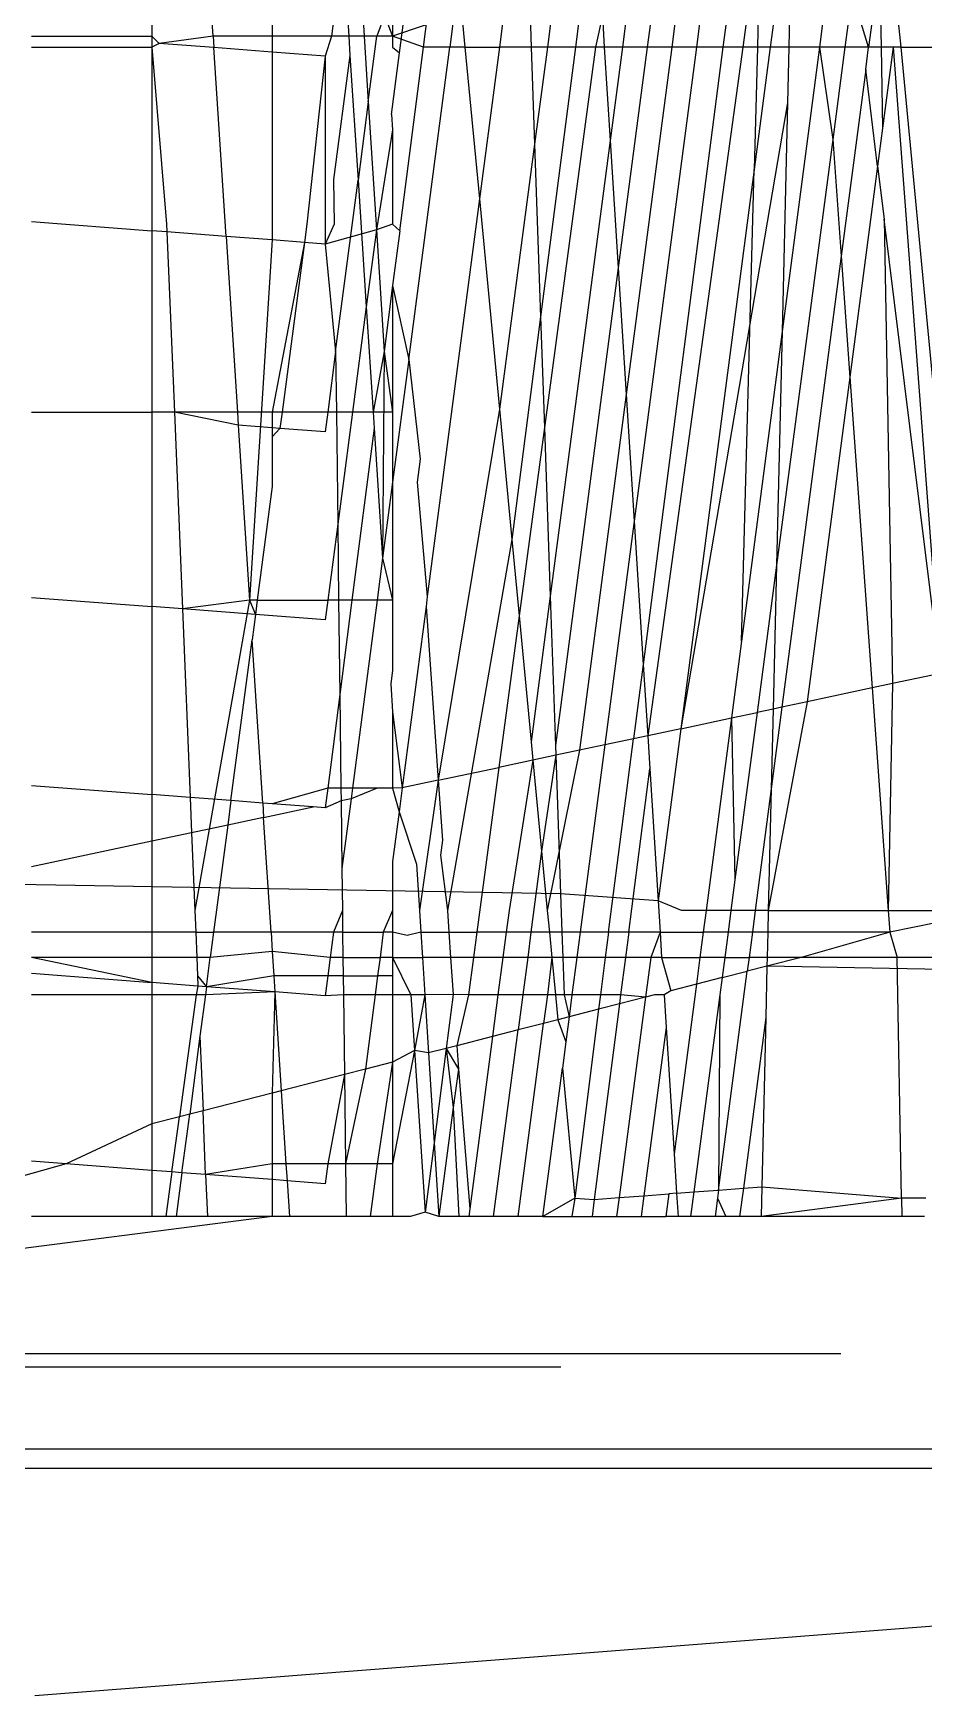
# Model space of a CAD drawing. Extents: x -24961 to 905641, y -154323 to 635957.
# Drawn here: x 437974.09 to 437977.06, y -143409.49 to -143403.95 of the extents above; entities that cross this region are included whole.
import ezdxf

# ---------------------------------------------------------------- set-up
doc = ezdxf.new("R2010")
doc.units = 0
doc.header["$LTSCALE"] = 1000
doc.header["$MEASUREMENT"] = 0

msp = doc.modelspace()

# ---------------------------------------------------------------- linework, layer by layer
for p, q in [((437975.3134, -143404.0174), (437975.4406, -143403.049)), ((437974.488, -143403.3361), (437974.488, -143403.9625)), ((437974.692, -143403.9625), (437974.6516, -143403.3361)), ((437974.889, -143403.3887), (437974.889, -143403.9625)), ((437975.3924, -143403.9989), (437975.4722, -143403.381)), ((437975.2899, -143403.5618), (437975.2899, -143403.9625)), ((437975.1825, -143403.7614), (437975.1952, -143403.9625)), ((437975.0955, -143403.8935), (437975.0865, -143403.9625)), ((437975.1391, -143403.8935), (437975.1436, -143403.9625)), ((437975.2632, -143403.8935), (437975.2375, -143403.9625)), ((437975.2632, -143403.8935), (437975.2899, -143403.9625)), ((437975.4942, -143403.8935), (437975.2899, -143403.9625)), ((437975.4942, -143403.8935), (437975.4803, -143403.9989)), ((437975.521, -143403.8935), (437975.5311, -143403.9989)), ((437975.6594, -143403.8935), (437975.6456, -143403.9989)), ((437975.7483, -143403.8935), (437975.7519, -143403.9989)), ((437975.8199, -143403.8935), (437975.8059, -143403.9989)), ((437975.9126, -143403.8935), (437975.899, -143403.9989)), ((437975.9888, -143403.8935), (437975.9656, -143403.9989)), ((437975.9888, -143403.8935), (437975.9954, -143403.9989)), ((437976.0697, -143403.8935), (437976.0559, -143403.9989)), ((437976.1522, -143403.8935), (437976.1383, -143403.9989)), ((437976.2342, -143403.8934), (437976.2203, -143403.9989)), ((437976.3161, -143403.8934), (437976.3023, -143403.9989)), ((437976.4044, -143403.8934), (437976.3908, -143403.9989)), ((437976.4709, -143403.8934), (437976.4572, -143403.9989)), ((437976.5085, -143403.8934), (437976.5057, -143403.9989)), ((437976.562, -143403.8934), (437976.5482, -143403.9989)), ((437976.6127, -143403.8934), (437976.6102, -143403.9989)), ((437976.726, -143403.8934), (437976.7121, -143403.9989)), ((437976.8112, -143403.8934), (437976.7973, -143403.9989)), ((437976.876, -143403.9989), (437976.8439, -143403.8934)), ((437976.8899, -143403.8934), (437976.876, -143403.9989)), ((437976.9159, -143403.8934), (437976.9178, -143403.9989)), ((437976.9719, -143403.8934), (437976.9836, -143403.9989)), ((437974.0871, -143403.9625), (437974.488, -143403.9625)), ((437974.488, -143403.9625), (437974.488, -143403.9989)), ((437974.5124, -143403.9862), (437974.488, -143403.9625)), ((437974.692, -143403.9625), (437974.5124, -143403.9862)), ((437974.692, -143403.9625), (437974.6944, -143404.0002)), ((437974.889, -143403.9625), (437974.692, -143403.9625)), ((437974.889, -143403.9625), (437974.889, -143404.0151)), ((437975.0865, -143403.9625), (437974.889, -143403.9625)), ((437975.0865, -143403.9625), (437975.0652, -143404.0285)), ((437975.1436, -143403.9625), (437975.0865, -143403.9625)), ((437975.1436, -143403.9625), (437975.1477, -143404.0261)), ((437975.1952, -143403.9625), (437975.1436, -143403.9625)), ((437975.2375, -143403.9625), (437975.1952, -143403.9625)), ((437975.1952, -143403.9625), (437975.209, -143404.1809)), ((437975.209, -143404.1809), (437975.2375, -143403.9625)), ((437975.2899, -143403.9625), (437975.2375, -143403.9625)), ((437975.2899, -143403.9625), (437975.2899, -143403.9989)), ((437975.3924, -143403.9989), (437975.2899, -143403.9625)), ((437974.0871, -143403.9989), (437974.488, -143403.9989)), ((437974.5124, -143403.9862), (437974.488, -143403.9989)), ((437974.488, -143403.9989), (437974.5371, -143404.5889)), ((437974.488, -143403.9989), (437974.488, -143404.6108)), ((437974.6944, -143404.0002), (437974.5124, -143403.9862)), ((437974.889, -143404.0151), (437974.6944, -143404.0002)), ((437974.7351, -143404.6297), (437974.6944, -143404.0002)), ((437975.0652, -143404.0285), (437974.889, -143404.0151)), ((437974.889, -143404.0151), (437974.889, -143404.6415)), ((437975.0652, -143404.0285), (437975.0041, -143404.5889)), ((437975.0652, -143404.0285), (437975.0652, -143404.6549)), ((437975.1477, -143404.0261), (437975.0934, -143404.4402)), ((437975.1477, -143404.0261), (437975.1748, -143404.4425)), ((437975.2863, -143404.2234), (437975.3134, -143404.0174)), ((437975.2899, -143403.9989), (437975.3134, -143404.0174)), ((437975.3135, -143404.6105), (437975.3924, -143403.9989)), ((437975.3436, -143405.0402), (437975.4803, -143403.9989)), ((437975.4803, -143403.9989), (437975.3924, -143403.9989)), ((437975.5311, -143403.9989), (437975.4803, -143403.9989)), ((437975.5311, -143403.9989), (437975.5793, -143404.5046)), ((437975.5311, -143403.9989), (437975.6456, -143403.9989)), ((437975.6456, -143403.9989), (437975.5793, -143404.5046)), ((437975.7519, -143403.9989), (437975.6456, -143403.9989)), ((437975.7519, -143403.9989), (437975.7631, -143404.322)), ((437975.8059, -143403.9989), (437975.7519, -143403.9989)), ((437975.8059, -143403.9989), (437975.7631, -143404.322)), ((437975.899, -143403.9989), (437975.7831, -143404.8977)), ((437975.9656, -143403.9989), (437975.7959, -143405.266)), ((437975.899, -143403.9989), (437975.8059, -143403.9989)), ((437975.9656, -143403.9989), (437975.899, -143403.9989)), ((437975.9954, -143403.9989), (437975.9656, -143403.9989)), ((437975.9954, -143403.9989), (437976.015, -143404.31)), ((437976.0559, -143403.9989), (437975.9954, -143403.9989)), ((437976.0559, -143403.9989), (437976.015, -143404.31)), ((437976.1383, -143403.9989), (437976.0417, -143404.7346)), ((437976.1383, -143403.9989), (437976.0559, -143403.9989)), ((437976.2203, -143403.9989), (437976.0683, -143405.1565)), ((437976.3023, -143403.9989), (437976.0949, -143405.5784)), ((437976.3908, -143403.9989), (437976.1249, -143406.0559)), ((437976.2203, -143403.9989), (437976.1383, -143403.9989)), ((437976.4572, -143403.9989), (437976.1399, -143406.2938)), ((437976.3023, -143403.9989), (437976.2203, -143403.9989)), ((437976.3908, -143403.9989), (437976.3023, -143403.9989)), ((437976.4572, -143403.9989), (437976.3908, -143403.9989)), ((437976.5057, -143403.9989), (437976.4572, -143403.9989)), ((437976.5482, -143403.9989), (437976.4946, -143404.4066)), ((437976.5057, -143403.9989), (437976.4946, -143404.4066)), ((437976.5482, -143403.9989), (437976.5057, -143403.9989)), ((437976.6102, -143403.9989), (437976.5482, -143403.9989)), ((437976.7121, -143403.9989), (437976.5877, -143404.9466)), ((437976.6102, -143403.9989), (437976.6058, -143404.1844)), ((437976.7121, -143403.9989), (437976.6102, -143403.9989)), ((437976.7121, -143403.9989), (437976.7567, -143404.3063)), ((437976.7973, -143403.9989), (437976.7121, -143403.9989)), ((437976.7973, -143403.9989), (437976.7567, -143404.3063)), ((437976.876, -143403.9989), (437976.7973, -143403.9989)), ((437976.8662, -143404.0735), (437976.876, -143403.9989)), ((437976.9178, -143403.9989), (437976.876, -143403.9989)), ((437976.9178, -143403.9989), (437976.9226, -143404.2688)), ((437976.958, -143403.9989), (437976.9178, -143403.9989)), ((437976.958, -143403.9989), (437976.9226, -143404.2688)), ((437976.9836, -143403.9989), (437976.958, -143403.9989)), ((437976.958, -143403.9989), (437977.1154, -143406.0861)), ((437976.9836, -143403.9989), (437977.0892, -143405.108)), ((437976.9836, -143403.9989), (437977.132, -143403.9989)), ((437976.8662, -143404.0735), (437976.7846, -143404.6953)), ((437976.906, -143404.3949), (437976.8662, -143404.0735)), ((437975.209, -143404.1809), (437975.1748, -143404.4425)), ((437975.209, -143404.1809), (437975.2359, -143404.6074)), ((437976.6058, -143404.1844), (437976.2499, -143406.2704)), ((437976.6058, -143404.1844), (437976.5877, -143404.9466)), ((437975.2863, -143404.2234), (437975.2899, -143404.2741)), ((437975.2899, -143404.2741), (437975.2359, -143404.6074)), ((437975.2899, -143404.2741), (437975.2899, -143404.5889)), ((437976.9226, -143404.2688), (437976.906, -143404.3949)), ((437975.7631, -143404.322), (437975.6461, -143405.2058)), ((437975.7631, -143404.322), (437975.7831, -143404.8977)), ((437976.015, -143404.31), (437975.8154, -143405.8292)), ((437976.015, -143404.31), (437976.0417, -143404.7346)), ((437976.7567, -143404.3063), (437976.5692, -143405.7255)), ((437976.7567, -143404.3063), (437976.7846, -143404.6953)), ((437976.4946, -143404.4066), (437976.2499, -143406.2704)), ((437976.4521, -143405.9788), (437976.4946, -143404.4066)), ((437976.906, -143404.3949), (437976.8136, -143405.0989)), ((437976.906, -143404.3949), (437976.9279, -143404.5719)), ((437975.0934, -143404.4402), (437975.0952, -143404.5889)), ((437975.1002, -143405.0131), (437975.1748, -143404.4425)), ((437975.1748, -143404.4425), (437975.2022, -143404.8643)), ((437975.5793, -143404.5046), (437975.4056, -143405.8301)), ((437975.5793, -143404.5046), (437975.6461, -143405.2058)), ((437974.0871, -143404.5801), (437974.488, -143404.6108)), ((437977.1154, -143406.0861), (437976.9279, -143404.5719)), ((437976.9279, -143404.5719), (437976.9553, -143406.1202)), ((437974.488, -143404.6108), (437974.488, -143405.2153)), ((437974.5382, -143404.6146), (437974.488, -143404.6108)), ((437974.5371, -143404.5889), (437974.5382, -143404.6146)), ((437974.5382, -143404.6146), (437974.5628, -143405.2153)), ((437974.7351, -143404.6297), (437974.5382, -143404.6146)), ((437974.7351, -143404.6297), (437974.7729, -143405.2153)), ((437974.889, -143404.6415), (437974.7351, -143404.6297)), ((437975.0041, -143404.5889), (437974.9961, -143404.6496)), ((437975.0952, -143404.5889), (437975.0652, -143404.6549)), ((437975.2359, -143404.6074), (437975.0652, -143404.6549)), ((437975.2359, -143404.6074), (437975.2022, -143404.8643)), ((437975.2899, -143404.5889), (437975.2359, -143404.6074)), ((437975.2359, -143404.6074), (437975.2615, -143405.013)), ((437975.2899, -143404.5889), (437975.3135, -143404.6105)), ((437975.3135, -143404.6105), (437975.2899, -143404.7932)), ((437974.889, -143404.6415), (437974.8133, -143405.8417)), ((437974.9961, -143404.6496), (437974.889, -143404.6415)), ((437974.9961, -143404.6496), (437974.889, -143405.2153)), ((437974.9961, -143404.6496), (437974.9217, -143405.2153)), ((437975.0652, -143404.6549), (437974.9961, -143404.6496)), ((437975.0652, -143404.6549), (437975.1002, -143405.0131)), ((437976.0417, -143404.7346), (437975.8327, -143406.3268)), ((437976.0417, -143404.7346), (437976.0683, -143405.1565)), ((437976.7846, -143404.6953), (437976.5872, -143406.1986)), ((437976.7846, -143404.6953), (437976.8136, -143405.0989)), ((437975.2899, -143404.7932), (437975.2615, -143405.013)), ((437975.2899, -143404.7932), (437975.2899, -143405.2153)), ((437975.2899, -143404.7932), (437975.3436, -143405.0402)), ((437975.2022, -143404.8643), (437975.1561, -143405.2153)), ((437975.2022, -143404.8643), (437975.225, -143405.2153)), ((437975.7831, -143404.8977), (437975.6875, -143405.6394)), ((437975.7831, -143404.8977), (437975.7959, -143405.266)), ((437976.5877, -143404.9466), (437976.4521, -143405.9788)), ((437976.5877, -143404.9466), (437976.5692, -143405.7255)), ((437975.1002, -143405.0131), (437975.0738, -143405.2153)), ((437975.1002, -143405.0131), (437975.1026, -143405.2153)), ((437975.2615, -143405.013), (437975.225, -143405.2153)), ((437975.2615, -143405.013), (437975.2566, -143405.7024)), ((437975.2615, -143405.013), (437975.2899, -143405.2153)), ((437975.3436, -143405.0402), (437975.2899, -143405.4492)), ((437975.3436, -143405.0402), (437975.3823, -143405.372)), ((437976.8136, -143405.0989), (437976.6715, -143406.1806)), ((437976.8136, -143405.0989), (437976.8879, -143406.1345)), ((437976.0683, -143405.1565), (437975.9126, -143406.3422)), ((437976.0683, -143405.1565), (437976.0949, -143405.5784)), ((437974.0871, -143405.2153), (437974.488, -143405.2153)), ((437974.488, -143405.2153), (437974.488, -143405.8636)), ((437974.5628, -143405.2153), (437974.488, -143405.2153)), ((437974.7757, -143405.2592), (437974.5628, -143405.2153)), ((437974.7729, -143405.2153), (437974.5628, -143405.2153)), ((437974.5628, -143405.2153), (437974.5897, -143405.8713)), ((437974.7729, -143405.2153), (437974.7757, -143405.2592)), ((437974.889, -143405.2153), (437974.7729, -143405.2153)), ((437974.889, -143405.2153), (437974.889, -143405.2678)), ((437974.9217, -143405.2153), (437974.889, -143405.2153)), ((437974.9217, -143405.2153), (437974.9145, -143405.2698)), ((437975.0738, -143405.2153), (437974.9217, -143405.2153)), ((437975.0738, -143405.2153), (437975.0652, -143405.2813)), ((437975.1026, -143405.2153), (437975.0738, -143405.2153)), ((437975.1026, -143405.2153), (437975.1071, -143405.5884)), ((437975.1561, -143405.2153), (437975.1026, -143405.2153)), ((437975.1561, -143405.2153), (437975.1071, -143405.5884)), ((437975.225, -143405.2153), (437975.1561, -143405.2153)), ((437975.225, -143405.2153), (437975.2285, -143405.2689)), ((437975.2899, -143405.2153), (437975.225, -143405.2153)), ((437975.2899, -143405.2153), (437975.2899, -143405.4492)), ((437975.6461, -143405.2058), (437975.4419, -143406.4424)), ((437975.6461, -143405.2058), (437975.6875, -143405.6394)), ((437974.7757, -143405.2592), (437974.8133, -143405.8417)), ((437974.889, -143405.2678), (437974.7757, -143405.2592)), ((437974.889, -143405.2678), (437974.889, -143405.2976)), ((437974.9145, -143405.2698), (437974.889, -143405.2678)), ((437974.9145, -143405.2698), (437974.889, -143405.2976)), ((437974.889, -143405.2976), (437974.889, -143405.4637)), ((437975.0652, -143405.2813), (437974.9145, -143405.2698)), ((437975.2285, -143405.2689), (437975.1546, -143405.8417)), ((437975.2285, -143405.2689), (437975.2566, -143405.7024)), ((437975.7959, -143405.266), (437975.7117, -143405.8941)), ((437975.7959, -143405.266), (437975.8154, -143405.8292)), ((437975.3823, -143405.372), (437975.3722, -143405.4486)), ((437974.889, -143405.4637), (437974.8392, -143405.8417)), ((437975.2899, -143405.4492), (437975.2566, -143405.7024)), ((437975.2899, -143405.4492), (437975.2899, -143405.8417)), ((437975.3722, -143405.4486), (437975.4056, -143405.8301)), ((437976.0949, -143405.5784), (437975.9969, -143406.3242)), ((437976.0949, -143405.5784), (437976.1249, -143406.0559)), ((437975.1071, -143405.5884), (437975.0739, -143405.8417)), ((437975.1071, -143405.5884), (437975.1101, -143405.8417)), ((437975.6875, -143405.6394), (437975.4723, -143406.8769)), ((437975.6875, -143405.6394), (437975.7117, -143405.8941)), ((437975.2566, -143405.7024), (437975.2384, -143405.8417)), ((437975.2566, -143405.7024), (437975.2899, -143405.8417)), ((437976.5692, -143405.7255), (437976.5043, -143406.2162)), ((437976.5692, -143405.7255), (437976.5578, -143406.2048)), ((437974.0871, -143405.8329), (437974.488, -143405.8636)), ((437974.8133, -143405.8417), (437974.5897, -143405.8713)), ((437974.8133, -143405.8417), (437974.6309, -143406.8769)), ((437974.8133, -143405.8417), (437974.8329, -143405.89)), ((437974.8392, -143405.8417), (437974.8133, -143405.8417)), ((437974.8392, -143405.8417), (437974.8329, -143405.89)), ((437974.8392, -143405.8417), (437975.0739, -143405.8417)), ((437975.0739, -143405.8417), (437975.0652, -143405.9077)), ((437975.1101, -143405.8417), (437975.0739, -143405.8417)), ((437975.1101, -143405.8417), (437975.1139, -143406.1566)), ((437975.1546, -143405.8417), (437975.1101, -143405.8417)), ((437975.1546, -143405.8417), (437975.1139, -143406.1566)), ((437975.2384, -143405.8417), (437975.1546, -143405.8417)), ((437975.2384, -143405.8417), (437975.1561, -143406.4681)), ((437975.2899, -143405.8417), (437975.2384, -143405.8417)), ((437975.2899, -143405.8417), (437975.2899, -143406.0755)), ((437975.4056, -143405.8301), (437975.4013, -143405.8629)), ((437975.8154, -143405.8292), (437975.7518, -143406.3138)), ((437975.8154, -143405.8292), (437975.8327, -143406.3268)), ((437974.488, -143405.8636), (437974.488, -143406.49)), ((437974.5897, -143405.8713), (437974.488, -143405.8636)), ((437974.8329, -143405.89), (437974.5897, -143405.8713)), ((437974.5897, -143405.8713), (437974.6155, -143406.4997)), ((437974.8329, -143405.89), (437974.8219, -143405.9737)), ((437975.0652, -143405.9077), (437974.8329, -143405.89)), ((437975.4013, -143405.8629), (437975.322, -143406.4679)), ((437975.4013, -143405.8629), (437975.4419, -143406.4424)), ((437975.7117, -143405.8941), (437975.6441, -143406.3993)), ((437975.7117, -143405.8941), (437975.7518, -143406.3138)), ((437974.7513, -143406.5101), (437974.8219, -143405.9737)), ((437974.857, -143406.5182), (437974.8219, -143405.9737)), ((437976.4521, -143405.9788), (437976.4186, -143406.2345)), ((437975.2899, -143406.0755), (437975.2839, -143406.1214)), ((437976.1249, -143406.0559), (437976.0929, -143406.3038)), ((437976.1249, -143406.0559), (437976.1399, -143406.2938)), ((437975.2839, -143406.1214), (437975.2899, -143406.2141)), ((437976.8879, -143406.1345), (437976.6715, -143406.1806)), ((437976.9553, -143406.1202), (437976.8879, -143406.1345)), ((437976.8879, -143406.1345), (437976.9412, -143406.8769)), ((437976.9553, -143406.1202), (437976.9412, -143406.8769)), ((437977.1154, -143406.0861), (437976.9553, -143406.1202)), ((437975.1139, -143406.1566), (437975.0737, -143406.4681)), ((437975.1139, -143406.1566), (437975.1176, -143406.4681)), ((437976.6715, -143406.1806), (437976.5418, -143406.8769)), ((437976.6715, -143406.1806), (437976.5872, -143406.1986)), ((437975.2899, -143406.2141), (437975.2899, -143406.4681)), ((437975.2899, -143406.2141), (437975.322, -143406.4679)), ((437976.2499, -143406.2704), (437976.4186, -143406.2345)), ((437976.4186, -143406.2345), (437976.3342, -143406.8769)), ((437976.4186, -143406.2345), (437976.5043, -143406.2162)), ((437976.4186, -143406.2345), (437976.4306, -143406.7737)), ((437976.5043, -143406.2162), (437976.4306, -143406.7737)), ((437976.5578, -143406.2048), (437976.5043, -143406.2162)), ((437976.5872, -143406.1986), (437976.5514, -143406.471)), ((437976.5578, -143406.2048), (437976.5514, -143406.471)), ((437976.5872, -143406.1986), (437976.5578, -143406.2048)), ((437976.1399, -143406.2938), (437976.0929, -143406.3038)), ((437976.2499, -143406.2704), (437976.1399, -143406.2938)), ((437976.1399, -143406.2938), (437976.1469, -143406.4045)), ((437976.2499, -143406.2704), (437976.1746, -143406.8441)), ((437975.7518, -143406.3138), (437975.7576, -143406.3752)), ((437975.9126, -143406.3422), (437975.8054, -143406.8769)), ((437975.8327, -143406.3268), (437975.8338, -143406.3589)), ((437975.9126, -143406.3422), (437975.8338, -143406.3589)), ((437975.9969, -143406.3242), (437975.9126, -143406.3422)), ((437975.9969, -143406.3242), (437975.915, -143406.9485)), ((437976.0929, -143406.3038), (437975.9969, -143406.3242)), ((437976.0096, -143406.9485), (437976.0929, -143406.3038)), ((437975.4419, -143406.4424), (437975.6441, -143406.3993)), ((437975.6441, -143406.3993), (437975.5705, -143406.9485)), ((437975.7576, -143406.3752), (437975.6441, -143406.3993)), ((437975.7576, -143406.3752), (437975.6778, -143406.8769)), ((437975.8338, -143406.3589), (437975.7576, -143406.3752)), ((437975.7576, -143406.3752), (437975.7865, -143406.6784)), ((437975.8338, -143406.3589), (437975.7865, -143406.6784)), ((437975.8338, -143406.3589), (437975.8498, -143406.8206)), ((437976.0767, -143406.9485), (437976.1469, -143406.4045)), ((437976.1469, -143406.4045), (437976.1746, -143406.8441)), ((437974.0871, -143406.4593), (437974.488, -143406.49)), ((437975.4419, -143406.4424), (437975.322, -143406.4679)), ((437975.4419, -143406.4424), (437975.3792, -143406.8769)), ((437975.4419, -143406.4424), (437975.4559, -143406.6425)), ((437974.488, -143406.49), (437974.488, -143406.6454)), ((437974.6155, -143406.4997), (437974.488, -143406.49)), ((437974.6155, -143406.4997), (437974.6203, -143406.6172)), ((437974.7513, -143406.5101), (437974.6155, -143406.4997)), ((437974.7513, -143406.5101), (437974.7406, -143406.5916)), ((437974.857, -143406.5182), (437974.7513, -143406.5101)), ((437974.857, -143406.5182), (437974.8601, -143406.5662)), ((437974.889, -143406.5206), (437974.857, -143406.5182)), ((437975.0737, -143406.4681), (437974.889, -143406.5206)), ((437975.0251, -143406.5311), (437974.889, -143406.5206)), ((437975.0737, -143406.4681), (437975.0652, -143406.5341)), ((437975.1182, -143406.5113), (437975.0652, -143406.5341)), ((437975.1176, -143406.4681), (437975.0737, -143406.4681)), ((437975.1176, -143406.4681), (437975.1182, -143406.5113)), ((437975.1561, -143406.4681), (437975.1176, -143406.4681)), ((437975.1514, -143406.5042), (437975.1182, -143406.5113)), ((437975.1182, -143406.5113), (437975.1209, -143406.7365)), ((437975.1514, -143406.5042), (437975.1209, -143406.7365)), ((437975.1561, -143406.4681), (437975.1514, -143406.5042)), ((437975.2384, -143406.4681), (437975.1514, -143406.5042)), ((437975.2384, -143406.4681), (437975.1561, -143406.4681)), ((437975.2899, -143406.4681), (437975.2384, -143406.4681)), ((437975.322, -143406.4679), (437975.2899, -143406.4681)), ((437975.2899, -143406.4681), (437975.3116, -143406.5474)), ((437975.322, -143406.4679), (437975.3116, -143406.5474)), ((437976.5514, -143406.471), (437976.4981, -143406.8769)), ((437976.5514, -143406.471), (437976.5418, -143406.8769)), ((437974.8601, -143406.5662), (437974.7406, -143406.5916)), ((437974.8601, -143406.5662), (437975.0251, -143406.5311)), ((437974.8848, -143406.9485), (437974.8601, -143406.5662)), ((437975.0652, -143406.5341), (437975.0251, -143406.5311)), ((437975.3116, -143406.5474), (437975.2899, -143406.7126)), ((437975.3116, -143406.5474), (437975.3694, -143406.7225)), ((437974.6203, -143406.6172), (437974.488, -143406.6454)), ((437974.7406, -143406.5916), (437974.6203, -143406.6172)), ((437974.6203, -143406.6172), (437974.6309, -143406.8769)), ((437974.7406, -143406.5916), (437974.6936, -143406.9485)), ((437974.488, -143406.6454), (437974.0871, -143406.7307)), ((437974.488, -143406.6454), (437974.488, -143406.9485)), ((437975.4559, -143406.6425), (437975.4494, -143406.6918)), ((437975.7865, -143406.6784), (437975.751, -143406.9485)), ((437975.7865, -143406.6784), (437975.8054, -143406.8769)), ((437975.1209, -143406.7365), (437975.1225, -143406.8769)), ((437975.2899, -143406.7126), (437975.2899, -143406.8769)), ((437975.3694, -143406.7225), (437975.3792, -143406.8769)), ((437975.4494, -143406.6918), (437975.4723, -143406.8769)), ((437975.8498, -143406.8206), (437973.8281, -143406.7859)), ((437976.4306, -143406.7737), (437976.417, -143406.8769)), ((437976.1746, -143406.8441), (437975.8498, -143406.8206)), ((437975.8498, -143406.8206), (437975.8542, -143406.9485)), ((437976.2522, -143406.8769), (437976.1746, -143406.8441)), ((437976.1746, -143406.8441), (437976.1812, -143406.9485)), ((437974.6309, -143406.8769), (437974.6339, -143406.9485)), ((437975.1225, -143406.8769), (437975.093, -143406.9485)), ((437975.1225, -143406.8769), (437975.1234, -143406.9485)), ((437975.2899, -143406.8769), (437975.259, -143406.9485)), ((437975.2899, -143406.8769), (437975.2899, -143406.9485)), ((437975.3792, -143406.8769), (437975.3837, -143406.9485)), ((437975.4723, -143406.8769), (437975.4774, -143406.9485)), ((437975.6778, -143406.8769), (437975.6684, -143406.9485)), ((437975.8054, -143406.8769), (437975.8123, -143406.9485)), ((437976.3342, -143406.8769), (437976.2522, -143406.8769)), ((437976.3342, -143406.8769), (437976.3248, -143406.9485)), ((437976.417, -143406.8769), (437976.3342, -143406.8769)), ((437976.417, -143406.8769), (437976.4076, -143406.9485)), ((437976.4981, -143406.8769), (437976.417, -143406.8769)), ((437976.4981, -143406.8769), (437976.4887, -143406.9485)), ((437976.5418, -143406.8769), (437976.4981, -143406.8769)), ((437976.5418, -143406.8769), (437976.5401, -143406.9485)), ((437976.5418, -143406.8769), (437976.9412, -143406.8769)), ((437976.9412, -143406.8769), (437976.9464, -143406.9485)), ((437976.9412, -143406.8769), (437977.1391, -143406.8769)), ((437974.488, -143406.9485), (437974.0871, -143406.9485)), ((437974.488, -143406.9485), (437974.488, -143407.0325)), ((437974.6339, -143406.9485), (437974.488, -143406.9485)), ((437974.6339, -143406.9485), (437974.6373, -143407.0325)), ((437974.6339, -143406.9485), (437974.6936, -143406.9485)), ((437974.6936, -143406.9485), (437974.6826, -143407.0325)), ((437974.8848, -143406.9485), (437974.6936, -143406.9485)), ((437974.8848, -143406.9485), (437974.889, -143407.0129)), ((437975.093, -143406.9485), (437974.8848, -143406.9485)), ((437975.093, -143406.9485), (437975.082, -143407.0325)), ((437975.1234, -143406.9485), (437975.093, -143406.9485)), ((437975.1234, -143406.9485), (437975.1244, -143407.0325)), ((437975.1234, -143406.9485), (437975.259, -143406.9485)), ((437975.259, -143406.9485), (437975.248, -143407.0325)), ((437975.2899, -143406.9485), (437975.259, -143406.9485)), ((437975.2899, -143406.9485), (437975.2899, -143407.0325)), ((437975.3383, -143406.9595), (437975.2899, -143406.9485)), ((437975.3837, -143406.9485), (437975.3383, -143406.9595)), ((437975.3837, -143406.9485), (437975.389, -143407.0325)), ((437975.3837, -143406.9485), (437975.4774, -143406.9485)), ((437975.4774, -143406.9485), (437975.4833, -143407.0325)), ((437975.4774, -143406.9485), (437975.5705, -143406.9485)), ((437975.5705, -143406.9485), (437975.5593, -143407.0325)), ((437975.6684, -143406.9485), (437975.5705, -143406.9485)), ((437975.6684, -143406.9485), (437975.6573, -143407.0325)), ((437975.751, -143406.9485), (437975.6684, -143406.9485)), ((437975.751, -143406.9485), (437975.74, -143407.0325)), ((437975.8123, -143406.9485), (437975.751, -143406.9485)), ((437975.8123, -143406.9485), (437975.8203, -143407.0325)), ((437975.8542, -143406.9485), (437975.8123, -143406.9485)), ((437975.8542, -143406.9485), (437975.8571, -143407.0325)), ((437975.915, -143406.9485), (437975.8542, -143406.9485)), ((437975.915, -143406.9485), (437975.9039, -143407.0325)), ((437976.0096, -143406.9485), (437975.915, -143406.9485)), ((437976.0096, -143406.9485), (437975.9987, -143407.0325)), ((437976.0767, -143406.9485), (437976.0096, -143406.9485)), ((437976.0767, -143406.9485), (437976.0659, -143407.0325)), ((437976.1812, -143406.9485), (437976.0767, -143406.9485)), ((437976.1812, -143406.9485), (437976.1498, -143407.0325)), ((437976.1812, -143406.9485), (437976.1864, -143407.0325)), ((437976.1812, -143406.9485), (437976.3248, -143406.9485)), ((437976.3248, -143406.9485), (437976.3138, -143407.0325)), ((437976.4076, -143406.9485), (437976.3248, -143406.9485)), ((437976.4076, -143406.9485), (437976.3964, -143407.0325)), ((437976.4887, -143406.9485), (437976.4076, -143406.9485)), ((437976.4887, -143406.9485), (437976.4777, -143407.0325)), ((437976.5401, -143406.9485), (437976.4887, -143406.9485)), ((437976.5401, -143406.9485), (437976.5381, -143407.0325)), ((437976.9464, -143406.9485), (437976.5401, -143406.9485)), ((437976.9464, -143406.9485), (437976.6511, -143407.0325)), ((437977.0998, -143406.9173), (437976.9464, -143406.9485)), ((437976.9464, -143406.9485), (437976.9714, -143407.0325)), ((437974.889, -143407.0129), (437974.6826, -143407.0325)), ((437974.889, -143407.0129), (437974.8942, -143407.0944)), ((437975.082, -143407.0325), (437974.889, -143407.0129)), ((437974.488, -143407.1163), (437974.0871, -143407.0325)), ((437974.488, -143407.0325), (437974.0871, -143407.0325)), ((437974.488, -143407.0325), (437974.488, -143407.1163)), ((437974.6373, -143407.0325), (437974.488, -143407.0325)), ((437974.6373, -143407.0325), (437974.6399, -143407.0944)), ((437974.6826, -143407.0325), (437974.6373, -143407.0325)), ((437974.6697, -143407.1303), (437974.6826, -143407.0325)), ((437975.082, -143407.0325), (437975.0739, -143407.0944)), ((437975.1244, -143407.0325), (437975.082, -143407.0325)), ((437975.1244, -143407.0325), (437975.1251, -143407.0944)), ((437975.1244, -143407.0325), (437975.248, -143407.0325)), ((437975.248, -143407.0325), (437975.2399, -143407.0944)), ((437975.2899, -143407.0325), (437975.248, -143407.0325)), ((437975.2899, -143407.0325), (437975.2899, -143407.0944)), ((437975.2899, -143407.0325), (437975.3512, -143407.1578)), ((437975.2899, -143407.0325), (437975.389, -143407.0325)), ((437975.4833, -143407.0325), (437975.389, -143407.0325)), ((437975.389, -143407.0325), (437975.3969, -143407.1578)), ((437975.4833, -143407.0325), (437975.4919, -143407.156)), ((437975.5593, -143407.0325), (437975.4833, -143407.0325)), ((437975.5593, -143407.0325), (437975.5425, -143407.1578)), ((437975.6573, -143407.0325), (437975.5593, -143407.0325)), ((437975.6573, -143407.0325), (437975.6409, -143407.1578)), ((437975.74, -143407.0325), (437975.6573, -143407.0325)), ((437975.74, -143407.0325), (437975.7236, -143407.1578)), ((437975.8203, -143407.0325), (437975.74, -143407.0325)), ((437975.8203, -143407.0325), (437975.8055, -143407.1578)), ((437975.8203, -143407.0325), (437975.8322, -143407.1578)), ((437975.8571, -143407.0325), (437975.8203, -143407.0325)), ((437975.8571, -143407.0325), (437975.8615, -143407.1578)), ((437975.9039, -143407.0325), (437975.8571, -143407.0325)), ((437975.9039, -143407.0325), (437975.8875, -143407.1578)), ((437975.9987, -143407.0325), (437975.9039, -143407.0325)), ((437975.9987, -143407.0325), (437975.9826, -143407.1578)), ((437976.0659, -143407.0325), (437975.9987, -143407.0325)), ((437976.0659, -143407.0325), (437976.0497, -143407.1578)), ((437976.1498, -143407.0325), (437976.0659, -143407.0325)), ((437976.1498, -143407.0325), (437976.1324, -143407.1657)), ((437976.1864, -143407.0325), (437976.1498, -143407.0325)), ((437976.1864, -143407.0325), (437976.2172, -143407.1439)), ((437976.1864, -143407.0325), (437976.3138, -143407.0325)), ((437976.3138, -143407.0325), (437976.302, -143407.1221)), ((437976.3964, -143407.0325), (437976.3138, -143407.0325)), ((437976.3964, -143407.0325), (437976.3875, -143407.1002)), ((437976.3964, -143407.0325), (437976.4777, -143407.0325)), ((437976.4777, -143407.0325), (437976.4717, -143407.0786)), ((437976.5374, -143407.0617), (437976.4717, -143407.0786)), ((437976.5381, -143407.0325), (437976.4777, -143407.0325)), ((437976.5374, -143407.0617), (437976.5333, -143407.2332)), ((437976.5381, -143407.0325), (437976.5374, -143407.0617)), ((437976.6511, -143407.0325), (437976.5374, -143407.0617)), ((437977.9522, -143407.0886), (437976.5374, -143407.0617)), ((437976.6511, -143407.0325), (437976.5381, -143407.0325)), ((437976.9714, -143407.0325), (437976.6511, -143407.0325)), ((437977.1394, -143407.0325), (437976.9714, -143407.0325)), ((437976.9856, -143407.8356), (437976.9714, -143407.0325)), ((437974.0871, -143407.0857), (437974.488, -143407.1163)), ((437974.488, -143407.1163), (437974.488, -143407.1578)), ((437974.6412, -143407.1281), (437974.488, -143407.1163)), ((437974.6412, -143407.1281), (437974.6351, -143407.1578)), ((437974.6399, -143407.0944), (437974.6412, -143407.1281)), ((437974.6399, -143407.0944), (437974.6697, -143407.1303)), ((437974.6697, -143407.1303), (437974.6412, -143407.1281)), ((437974.6697, -143407.1303), (437974.6661, -143407.1578)), ((437974.8942, -143407.0944), (437974.6697, -143407.1303)), ((437974.8977, -143407.1477), (437974.6697, -143407.1303)), ((437974.8942, -143407.0944), (437974.8977, -143407.1477)), ((437975.0739, -143407.0944), (437974.8942, -143407.0944)), ((437975.0739, -143407.0944), (437975.0652, -143407.1605)), ((437975.1251, -143407.0944), (437975.0739, -143407.0944)), ((437975.1251, -143407.0944), (437975.1259, -143407.1578)), ((437975.1251, -143407.0944), (437975.2399, -143407.0944)), ((437975.2399, -143407.0944), (437975.2316, -143407.1578)), ((437975.2899, -143407.0944), (437975.2399, -143407.0944)), ((437975.2899, -143407.0944), (437975.2899, -143407.1578)), ((437976.302, -143407.1221), (437976.2172, -143407.1439)), ((437976.302, -143407.1221), (437976.2277, -143407.6878)), ((437976.3875, -143407.1002), (437976.302, -143407.1221)), ((437976.3759, -143407.8081), (437976.4717, -143407.0786)), ((437976.3875, -143407.1002), (437976.3799, -143407.1578)), ((437976.3875, -143407.1002), (437976.4717, -143407.0786)), ((437974.488, -143407.1578), (437974.0871, -143407.1578)), ((437974.488, -143407.1578), (437974.488, -143407.5877)), ((437974.6351, -143407.1578), (437974.488, -143407.1578)), ((437974.6351, -143407.1578), (437974.5796, -143407.5642)), ((437974.6661, -143407.1578), (437974.6351, -143407.1578)), ((437974.6661, -143407.1578), (437974.6481, -143407.2947)), ((437974.8977, -143407.1477), (437974.6661, -143407.1578)), ((437974.8977, -143407.1477), (437974.889, -143407.4848)), ((437974.8977, -143407.1477), (437974.9189, -143407.4771)), ((437975.0652, -143407.1605), (437974.8977, -143407.1477)), ((437975.1259, -143407.1578), (437975.0652, -143407.1605)), ((437975.2316, -143407.1578), (437975.1259, -143407.1578)), ((437975.1259, -143407.1578), (437975.1291, -143407.4232)), ((437975.2316, -143407.1578), (437975.1991, -143407.4052)), ((437975.2899, -143407.1578), (437975.2316, -143407.1578)), ((437975.3512, -143407.1578), (437975.2899, -143407.1578)), ((437975.2899, -143407.1578), (437975.2899, -143407.3819)), ((437975.3512, -143407.1578), (437975.3632, -143407.3427)), ((437975.3969, -143407.1578), (437975.3512, -143407.1578)), ((437975.3969, -143407.1578), (437975.3632, -143407.3427)), ((437975.4919, -143407.156), (437975.3969, -143407.1578)), ((437975.3969, -143407.1578), (437975.4091, -143407.3513)), ((437975.4919, -143407.156), (437975.4687, -143407.336)), ((437975.5425, -143407.1578), (437975.4919, -143407.156)), ((437975.5425, -143407.1578), (437975.5039, -143407.327)), ((437975.6409, -143407.1578), (437975.5425, -143407.1578)), ((437975.6409, -143407.1578), (437975.6226, -143407.2965)), ((437975.7236, -143407.1578), (437975.6409, -143407.1578)), ((437975.7236, -143407.1578), (437975.7082, -143407.2745)), ((437975.8055, -143407.1578), (437975.7236, -143407.1578)), ((437975.8055, -143407.1578), (437975.793, -143407.2528)), ((437975.8322, -143407.1578), (437975.8055, -143407.1578)), ((437975.8322, -143407.1578), (437975.8401, -143407.2407)), ((437975.8615, -143407.1578), (437975.8322, -143407.1578)), ((437975.8615, -143407.1578), (437975.8779, -143407.231)), ((437975.8875, -143407.1578), (437975.8615, -143407.1578)), ((437975.8875, -143407.1578), (437975.8779, -143407.231)), ((437975.9826, -143407.1578), (437975.8875, -143407.1578)), ((437975.9826, -143407.1578), (437975.9764, -143407.2057)), ((437976.0497, -143407.1578), (437975.9826, -143407.1578)), ((437976.1324, -143407.1657), (437976.0447, -143407.8332)), ((437976.0497, -143407.1578), (437976.0458, -143407.1879)), ((437976.1324, -143407.1657), (437976.0458, -143407.1879)), ((437976.1324, -143407.1657), (437976.0497, -143407.1578)), ((437976.1631, -143407.1578), (437976.1324, -143407.1657)), ((437976.1943, -143407.1578), (437976.1631, -143407.1578)), ((437976.2172, -143407.1439), (437976.1943, -143407.1578)), ((437976.1943, -143407.1578), (437976.2011, -143407.266)), ((437976.3799, -143407.1578), (437976.2931, -143407.8144)), ((437976.3799, -143407.1578), (437976.3759, -143407.8081)), ((437975.8401, -143407.2407), (437975.793, -143407.2528)), ((437975.8779, -143407.231), (437975.8401, -143407.2407)), ((437975.8401, -143407.2407), (437975.8669, -143407.3145)), ((437975.8779, -143407.231), (437975.8669, -143407.3145)), ((437975.9764, -143407.2057), (437975.8779, -143407.231)), ((437975.9764, -143407.2057), (437975.8968, -143407.8356)), ((437976.0458, -143407.1879), (437975.9618, -143407.8395)), ((437976.0458, -143407.1879), (437975.9764, -143407.2057)), ((437976.5333, -143407.2332), (437976.4586, -143407.8018)), ((437976.5333, -143407.2332), (437976.5199, -143407.7972)), ((437974.6481, -143407.2947), (437974.6138, -143407.5554)), ((437974.6481, -143407.2947), (437974.6583, -143407.544)), ((437975.6226, -143407.2965), (437975.5039, -143407.327)), ((437975.6226, -143407.2965), (437975.5472, -143407.8709)), ((437975.7082, -143407.2745), (437975.6226, -143407.2965)), ((437975.6266, -143407.8965), (437975.7082, -143407.2745)), ((437975.793, -143407.2528), (437975.7082, -143407.2745)), ((437975.7085, -143407.8965), (437975.793, -143407.2528)), ((437976.2011, -143407.266), (437976.1275, -143407.8269)), ((437976.2011, -143407.266), (437976.2277, -143407.6878)), ((437975.3632, -143407.3427), (437975.2899, -143407.7208)), ((437975.3632, -143407.3427), (437975.2899, -143407.3819)), ((437975.4091, -143407.3513), (437975.3632, -143407.3427)), ((437975.3632, -143407.3427), (437975.3983, -143407.8822)), ((437975.4687, -143407.336), (437975.4091, -143407.3513)), ((437975.4091, -143407.3513), (437975.4281, -143407.6511)), ((437975.4687, -143407.336), (437975.4281, -143407.6511)), ((437975.5039, -143407.327), (437975.4687, -143407.336)), ((437975.4687, -143407.336), (437975.4922, -143407.5335)), ((437975.4687, -143407.336), (437975.5094, -143407.4051)), ((437975.5039, -143407.327), (437975.5094, -143407.4051)), ((437975.8669, -143407.3145), (437975.8555, -143407.4017)), ((437975.1991, -143407.4052), (437975.1291, -143407.4232)), ((437975.1991, -143407.4052), (437975.1326, -143407.7208)), ((437975.2899, -143407.3819), (437975.1991, -143407.4052)), ((437975.2899, -143407.3819), (437975.2384, -143407.7208)), ((437975.2899, -143407.3819), (437975.2899, -143407.7208)), ((437975.5094, -143407.4051), (437975.4922, -143407.5335)), ((437975.5094, -143407.4051), (437975.5472, -143407.8709)), ((437975.7905, -143407.8965), (437975.8555, -143407.4017)), ((437975.8555, -143407.4017), (437975.8968, -143407.8356)), ((437975.1291, -143407.4232), (437974.9189, -143407.4771)), ((437975.1291, -143407.4232), (437975.0739, -143407.7208)), ((437975.1291, -143407.4232), (437975.1326, -143407.7208)), ((437974.889, -143407.4848), (437974.6583, -143407.544)), ((437974.9189, -143407.4771), (437974.889, -143407.4848)), ((437974.889, -143407.4848), (437974.889, -143407.7208)), ((437974.9189, -143407.4771), (437974.9347, -143407.7208)), ((437974.5796, -143407.5642), (437974.488, -143407.5877)), ((437974.5545, -143407.7478), (437974.5796, -143407.5642)), ((437974.6138, -143407.5554), (437974.5796, -143407.5642)), ((437974.5881, -143407.7504), (437974.6138, -143407.5554)), ((437974.6583, -143407.544), (437974.6138, -143407.5554)), ((437974.667, -143407.7564), (437974.6583, -143407.544)), ((437975.4922, -143407.5335), (437975.4436, -143407.8965)), ((437975.4922, -143407.5335), (437975.5106, -143407.8965)), ((437974.488, -143407.5877), (437974.2019, -143407.7208)), ((437974.488, -143407.5877), (437974.488, -143407.7427)), ((437975.4281, -143407.6511), (437975.3983, -143407.8822)), ((437975.4281, -143407.6511), (437975.4436, -143407.8965)), ((437974.2019, -143407.7208), (437973.579, -143407.8965)), ((437974.2019, -143407.7208), (437974.0871, -143407.7121)), ((437974.488, -143407.7427), (437974.2019, -143407.7208)), ((437974.889, -143407.7208), (437974.667, -143407.7564)), ((437974.889, -143407.7208), (437974.889, -143407.7734)), ((437974.9347, -143407.7208), (437974.889, -143407.7208)), ((437974.9347, -143407.7208), (437974.9383, -143407.7772)), ((437975.0739, -143407.7208), (437974.9347, -143407.7208)), ((437975.0739, -143407.7208), (437975.0652, -143407.7869)), ((437975.1326, -143407.7208), (437975.0739, -143407.7208)), ((437975.1326, -143407.7208), (437975.1347, -143407.8965)), ((437975.2384, -143407.7208), (437975.1326, -143407.7208)), ((437975.2384, -143407.7208), (437975.2153, -143407.8965)), ((437975.2899, -143407.7208), (437975.2384, -143407.7208)), ((437975.2899, -143407.7208), (437975.2899, -143407.8965)), ((437976.2277, -143407.6878), (437976.236, -143407.8187)), ((437974.488, -143407.7427), (437974.488, -143407.8965)), ((437974.5545, -143407.7478), (437974.488, -143407.7427)), ((437974.5545, -143407.7478), (437974.5343, -143407.8965)), ((437974.5881, -143407.7504), (437974.5545, -143407.7478)), ((437974.5881, -143407.7504), (437974.5689, -143407.8965)), ((437974.667, -143407.7564), (437974.5881, -143407.7504)), ((437974.667, -143407.7564), (437974.6728, -143407.8965)), ((437974.889, -143407.7734), (437974.667, -143407.7564)), ((437974.889, -143407.7734), (437974.889, -143407.8965)), ((437974.9383, -143407.7772), (437974.889, -143407.7734)), ((437974.9383, -143407.7772), (437974.946, -143407.8965)), ((437975.0652, -143407.7869), (437974.9383, -143407.7772)), ((437976.4586, -143407.8018), (437976.5199, -143407.7972)), ((437976.5199, -143407.7972), (437976.5176, -143407.8965)), ((437976.5199, -143407.7972), (437976.9856, -143407.8356)), ((437975.8968, -143407.8356), (437975.7905, -143407.8965)), ((437975.8968, -143407.8356), (437975.8871, -143407.8965)), ((437975.8968, -143407.8356), (437975.9618, -143407.8395)), ((437975.9618, -143407.8395), (437975.9544, -143407.8965)), ((437975.9618, -143407.8395), (437976.0447, -143407.8332)), ((437976.0447, -143407.8332), (437976.0364, -143407.8965)), ((437976.0447, -143407.8332), (437976.1275, -143407.8269)), ((437976.1275, -143407.8269), (437976.1184, -143407.8965)), ((437976.1275, -143407.8269), (437976.2103, -143407.8207)), ((437976.2103, -143407.8207), (437976.2003, -143407.8965)), ((437976.236, -143407.8187), (437976.2103, -143407.8207)), ((437976.236, -143407.8187), (437976.2931, -143407.8144)), ((437976.236, -143407.8187), (437976.2409, -143407.8965)), ((437976.2931, -143407.8144), (437976.2823, -143407.8965)), ((437976.2931, -143407.8144), (437976.3759, -143407.8081)), ((437976.3723, -143407.8356), (437976.3643, -143407.8965)), ((437976.3759, -143407.8081), (437976.3723, -143407.8356)), ((437976.3723, -143407.8356), (437976.4003, -143407.8965)), ((437976.3759, -143407.8081), (437976.4586, -143407.8018)), ((437976.4586, -143407.8018), (437976.4462, -143407.8965)), ((437976.9856, -143407.8356), (437976.5176, -143407.8965)), ((437976.9856, -143407.8356), (437976.9867, -143407.8965)), ((437977.0665, -143407.8356), (437976.9856, -143407.8356)), ((437974.889, -143407.8965), (437971.8486, -143408.2855)), ((437974.488, -143407.8965), (437974.0871, -143407.8965)), ((437974.5343, -143407.8965), (437974.488, -143407.8965)), ((437974.5689, -143407.8965), (437974.5343, -143407.8965)), ((437974.6728, -143407.8965), (437974.5689, -143407.8965)), ((437974.889, -143407.8965), (437974.6728, -143407.8965)), ((437974.946, -143407.8965), (437974.889, -143407.8965)), ((437975.1347, -143407.8965), (437974.946, -143407.8965)), ((437975.2153, -143407.8965), (437975.1347, -143407.8965)), ((437975.2899, -143407.8965), (437975.2153, -143407.8965)), ((437975.3491, -143407.8965), (437975.2899, -143407.8965)), ((437975.3983, -143407.8822), (437975.3491, -143407.8965)), ((437975.4436, -143407.8965), (437975.3983, -143407.8822)), ((437975.5106, -143407.8965), (437975.4436, -143407.8965)), ((437975.5438, -143407.8965), (437975.5106, -143407.8965)), ((437975.5472, -143407.8709), (437975.5438, -143407.8965)), ((437975.6266, -143407.8965), (437975.5438, -143407.8965)), ((437975.7085, -143407.8965), (437975.6266, -143407.8965)), ((437975.7905, -143407.8965), (437975.7085, -143407.8965)), ((437975.7905, -143407.8965), (437975.8871, -143407.8965)), ((437975.8871, -143407.8965), (437975.9544, -143407.8965)), ((437975.9544, -143407.8965), (437976.0364, -143407.8965)), ((437976.0364, -143407.8965), (437976.1184, -143407.8965)), ((437976.1184, -143407.8965), (437976.2003, -143407.8965)), ((437976.2409, -143407.8965), (437976.2003, -143407.8965)), ((437976.2823, -143407.8965), (437976.2409, -143407.8965)), ((437976.3643, -143407.8965), (437976.2823, -143407.8965)), ((437976.4003, -143407.8965), (437976.3643, -143407.8965)), ((437976.4462, -143407.8965), (437976.4003, -143407.8965)), ((437976.5176, -143407.8965), (437976.4462, -143407.8965)), ((437976.9867, -143407.8965), (437976.5176, -143407.8965)), ((437977.0627, -143407.8965), (437976.9867, -143407.8965)), ((437971.441, -143408.3975), (437975.8501, -143408.3975)), ((437971.6014, -143408.3534), (437976.7834, -143408.3534)), ((437983.8819, -143408.6723), (437970.4417, -143408.6723)), ((437983.8848, -143408.7363), (437970.2088, -143408.7363)), ((437983.8848, -143408.7363), (437974.0981, -143409.4937))]:
    msp.add_line(p, q)

doc.saveas('drawing.dxf')
